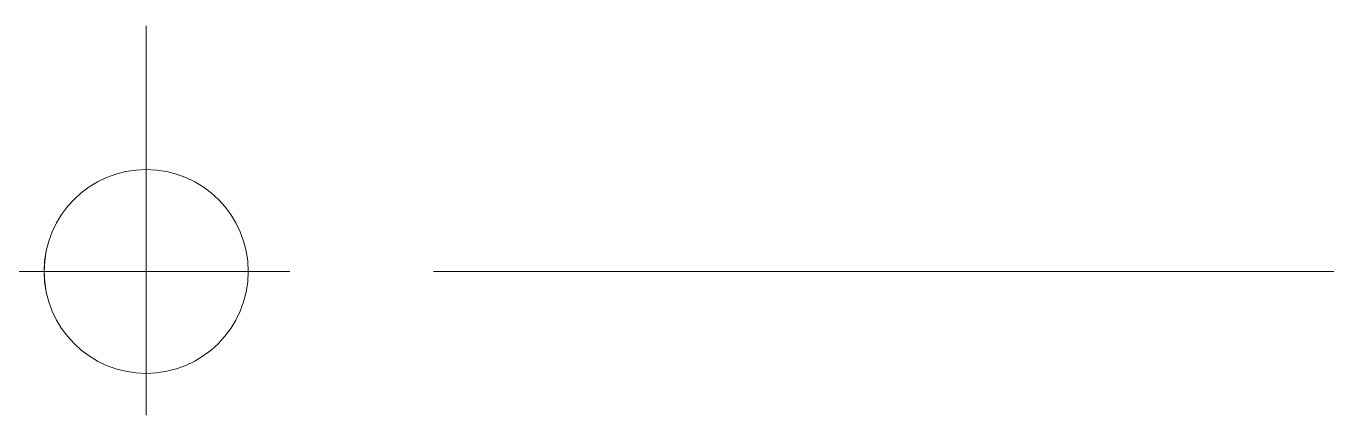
# Model space of a CAD drawing. Header units: millimetres. Extents: x -17 to 589, y 5 to 415.
# Drawn here: x 290.46 to 313.09, y 291.94 to 298.72 of the extents above; entities that cross this region are included whole.
import ezdxf

# ---------------------------------------------------------------- set-up
doc = ezdxf.new("R2010")
doc.units = ezdxf.units.MM

# ---------------------------------------------------------------- blocks, each defined once
blk = doc.blocks.new('SW_CENTERMARKSYMBOL_1')
at = {"color": 0, "linetype": 'Continuous', "lineweight": 0}
for p, q in [((104.77, 132.5), (104.77, 134.275)), ((104.77, 130), (104.77, 132.5)), ((104.77, 130), (102.27, 130)), ((104.77, 130), (104.77, 127.5)), ((104.77, 130), (107.27, 130)), ((204.54, 130), (109.77, 130))]:
    blk.add_line(p, q, dxfattribs=at)
blk = doc.blocks.new('d')
at = {"color": 5, "lineweight": 15}
blk.add_circle((901.689, 248.982), 1.775, dxfattribs=at)
at = {"color": 5, "lineweight": 0}
blk.add_blockref('SW_CENTERMARKSYMBOL_1', (796.919, 118.982), dxfattribs=at)

msp = doc.modelspace()

# ---------------------------------------------------------------- linework, layer by layer
at = {"color": 7, "linetype": 'Continuous', "lineweight": 15}
msp.add_circle((292.5469, 294.4439), 1.775, dxfattribs=at)

# ---------------------------------------------------------------- block references
msp.add_blockref('d', (-609.1417, 45.4617))

doc.saveas('drawing.dxf')
